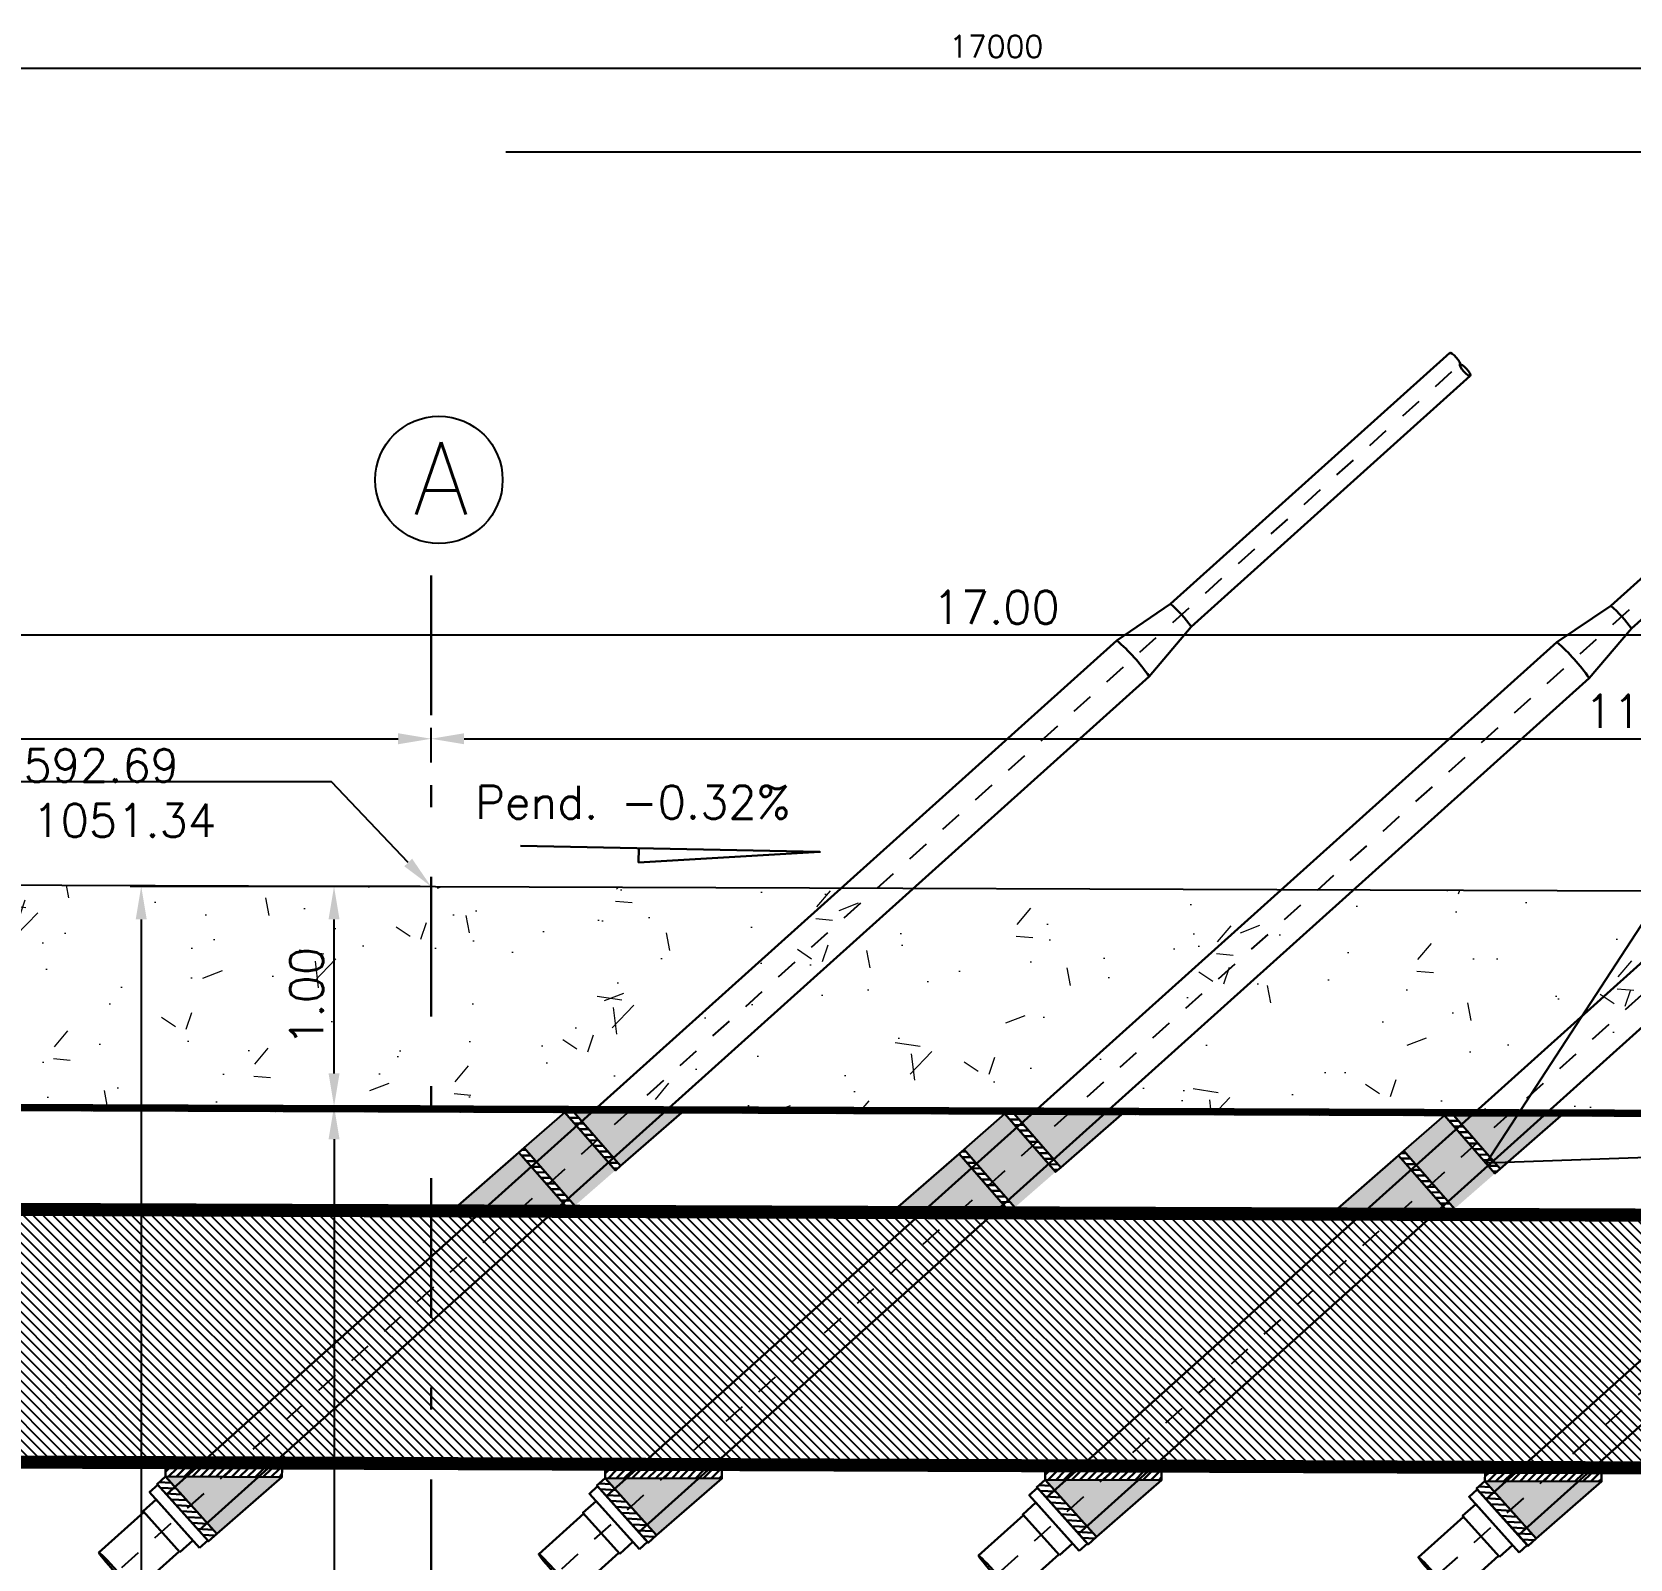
# Model space of a CAD drawing. Header units: metres. Extents: x 1080427 to 1081241, y 976768 to 977288.
# Drawn here: x 1080691.55 to 1080698.82, y 977071.98 to 977078.93 of the extents above; entities that cross this region are included whole.
import ezdxf
from ezdxf import colors
from ezdxf.entities.mleader import LeaderData, LeaderLine
from ezdxf.math import Vec2, Vec3

# ---------------------------------------------------------------- set-up
doc = ezdxf.new("R2010")
doc.units = ezdxf.units.M
doc.header["$LTSCALE"] = 25.4
doc.linetypes.add('DASHDOT', pattern=[1, 0.5, -0.25, 0, -0.25])
for name, color, linetype in [('CIRCULOCONTRAP', 130, 'Continuous'), ('CONTRAPESO', 3, 'Continuous'), ('DIMCONTRAPESO', 1, 'Continuous'), ('EJECABLES', 203, 'DASHDOT'), ('NEOPRENO', 24, 'Continuous'), ('PERFIL MET', 37, 'Continuous'), ('R175COTR', 7, 'Continuous')]:
    doc.layers.add(name, color=color, linetype=linetype)
for name, color, linetype, lineweight in [('COTA', 1, 'Continuous', 30), ('COTACIM', 20, 'Continuous', 5), ('DUCTO', 142, 'Continuous', 30), ('EJECONTRAPESO', 41, 'DASHDOT', 30), ('PLATINA', 54, 'Continuous', 30), ('SOLIDOREFCONT', 254, 'Continuous', 5)]:
    doc.layers.add(name, color=color, linetype=linetype, lineweight=lineweight)
doc.styles.add('romans', font='romans.shx')
doc.dimstyles.new('Copy  50mm', dxfattribs={"dimtxt": 0.1, "dimasz": 0.1, "dimexe": 0.05, "dimexo": 0.05, "dimgap": 0.05, "dimtad": 1, "dimdec": 0, "dimlfac": 1000, "dimzin": 0, "dimdsep": 46, "dimtxsty": 'romans', "dimcen": 0.002, "dimclrd": 1, "dimclre": 1, "dimclrt": 3, "dimazin": 0, "dimtfac": 1, "dimtdec": 0, "dimtix": 1, "dimtofl": 0, "dimtmove": 1, "dimatfit": 3, "dimfxl": 1, "dimtolj": 1, "dimtzin": 0, "dimarcsym": 1})
doc.dimstyles.new('Copy 75', dxfattribs={"dimtxt": 0.15, "dimasz": 0.15, "dimexe": 0.05, "dimexo": 0.05, "dimgap": 0.05, "dimtad": 1, "dimzin": 0, "dimdsep": 46, "dimtxsty": 'romans', "dimcen": 0.002, "dimclrd": 1, "dimclre": 1, "dimclrt": 3, "dimadec": 4, "dimazin": 0, "dimtfac": 1, "dimtofl": 0, "dimtmove": 1, "dimatfit": 3, "dimfxl": 1, "dimtolj": 1, "dimtzin": 0, "dimarcsym": 1})
pattern_1 = [(45, (2.65e-05, 0.033001), (-0.002245064030267, 0.002245064030267), [])]

# ---------------------------------------------------------------- blocks, each defined once
blk = doc.blocks.new('*D100')
at = {"layer": 'COTA', "color": 1, "lineweight": -2, "transparency": 16777216}
for p, q in [((1080687.4392, 977075.215), (1080687.4392, 977076.2368)), ((1080687.5892, 977076.1868), (1080704.2893, 977076.1868)), ((1080704.4393, 977075.0534), (1080704.4393, 977076.2368))]:
    blk.add_line(p, q, dxfattribs=at)
at = {"layer": 'COTA', "color": 1, "transparency": 16777216}
for points in [[(1080687.5892, 977076.2118), (1080687.5892, 977076.1618), (1080687.4392, 977076.1868)], [(1080704.2893, 977076.2118), (1080704.2893, 977076.1618), (1080704.4393, 977076.1868)]]:
    blk.add_solid(points, dxfattribs=at)
at = {"layer": 'Defpoints', "color": 0, "transparency": 16777216}
for p in [(1080704.4393, 977076.1868), (1080687.4392, 977075.165), (1080704.4393, 977075.0034)]:
    blk.add_point(p, dxfattribs=at)
at = {"layer": 'COTA', "color": 3, "transparency": 16777216, "insert": (1080695.9392, 977076.3118), "char_height": 0.15, "attachment_point": 5, "style": 'romans'}
blk.add_mtext('\\A1;17.00', dxfattribs=at)
blk = doc.blocks.new('*D107')
at = {"layer": 'COTA', "color": 1, "lineweight": -2, "transparency": 16777216}
for p, q in [((1080708.4389, 977072.2891), (1080708.4389, 977069.4986)), ((1080688.0893, 977069.5486), (1080708.2889, 977069.5486))]:
    blk.add_line(p, q, dxfattribs=at)
at = {"layer": 'COTA', "color": 1, "transparency": 16777216}
for points in [[(1080688.0893, 977069.5736), (1080688.0893, 977069.5236), (1080687.9393, 977069.5486)], [(1080708.2889, 977069.5736), (1080708.2889, 977069.5236), (1080708.4389, 977069.5486)]]:
    blk.add_solid(points, dxfattribs=at)
at = {"layer": 'Defpoints', "color": 0, "transparency": 16777216}
for p in [(1080708.4389, 977072.3391), (1080687.9393, 977069.5486), (1080708.4389, 977069.5486)]:
    blk.add_point(p, dxfattribs=at)
at = {"layer": 'COTA', "color": 3, "transparency": 16777216, "insert": (1080698.1891, 977069.6736), "char_height": 0.15, "attachment_point": 5, "style": 'romans'}
blk.add_mtext('\\A1;20.50', dxfattribs=at)
blk = doc.blocks.new('tir')
at = {"layer": 'DUCTO'}
for p, q in [((1080511.8364, 977008.516), (1080513.543, 977008.5162)), ((1080511.8369, 977008.376), (1080513.543, 977008.3762))]:
    blk.add_line(p, q, dxfattribs=at)
for points in [[(1080505.6831, 977008.2755), (1080505.7331, 977008.2755), (1080505.7331, 977008.6155), (1080505.6831, 977008.6155)], [(1080505.6031, 977008.3204), (1080505.6831, 977008.3204), (1080505.6831, 977008.5704), (1080505.6031, 977008.5704)]]:
    blk.add_lwpolyline(points, close=True, dxfattribs=at)
for points in [[(1080505.3281, 977008.5654), (1080505.6031, 977008.5654)], [(1080505.7331, 977008.5555), (1080511.5432, 977008.556)], [(1080511.5432, 977008.556), (1080511.8363, 977008.516)], [(1080511.5433, 977008.336), (1080511.8369, 977008.376)], [(1080505.3281, 977008.3254), (1080505.6031, 977008.3254)], [(1080505.7331, 977008.3355), (1080511.5433, 977008.336)]]:
    blk.add_lwpolyline(points, dxfattribs=at)
for centre, radius, start, end in [((1080510.657, 977008.4459), 0.8931, 352.92974, 7.08008), ((1080511.2514, 977008.4433), 0.5894, 353.44612, 7.08741)]:
    blk.add_arc(centre, radius, start, end, dxfattribs=at)
blk.add_ellipse((1080505.328, 977008.4454), major_axis=(0, -0.12), ratio=0.044566, dxfattribs=at)
at = {"layer": 'DUCTO', "extrusion": (0, 0, -1)}
blk.add_ellipse((1080513.543, 977008.4112), major_axis=(0, -0.035), ratio=0.244299, dxfattribs=at)
blk.add_ellipse((1080513.5429, 977008.4812), major_axis=(0, -0.035), ratio=0.244201, start_param=3.148087, end_param=6.280903, dxfattribs=at)
at = {"layer": 'EJECABLES', "ltscale": 0.008}
blk.add_lwpolyline([(1080505.3606, 977008.4455), (1080513.5407, 977008.4462)], dxfattribs=at)
blk = doc.blocks.new('*D228')
at = {"layer": 'Defpoints', "color": 0, "transparency": 16777216}
for p in [(1080693.3692, 977075.7139), (1080693.3692, 977075.5553), (1080687.4392, 977075.165)]:
    blk.add_point(p, dxfattribs=at)
at = {"layer": 'DIMCONTRAPESO', "color": 1, "lineweight": -2, "transparency": 16777216}
for p, q in [((1080687.4392, 977075.215), (1080687.4392, 977075.7639)), ((1080693.3692, 977075.6053), (1080693.3692, 977075.7639)), ((1080687.5892, 977075.7139), (1080693.2192, 977075.7139))]:
    blk.add_line(p, q, dxfattribs=at)
at = {"layer": 'DIMCONTRAPESO', "color": 1, "transparency": 16777216}
for points in [[(1080687.5892, 977075.7389), (1080687.5892, 977075.6889), (1080687.4392, 977075.7139)], [(1080693.2192, 977075.7389), (1080693.2192, 977075.6889), (1080693.3692, 977075.7139)]]:
    blk.add_solid(points, dxfattribs=at)
at = {"layer": 'DIMCONTRAPESO', "color": 3, "transparency": 16777216, "insert": (1080690.4042, 977075.8389), "char_height": 0.15, "attachment_point": 5, "style": 'romans'}
blk.add_mtext('\\A1;5.93', dxfattribs=at)
blk = doc.blocks.new('*D229')
at = {"layer": 'Defpoints', "color": 0, "transparency": 16777216}
for p in [(1080704.4393, 977075.7139), (1080693.3692, 977075.5553), (1080704.4393, 977075.0034)]:
    blk.add_point(p, dxfattribs=at)
at = {"layer": 'DIMCONTRAPESO', "color": 1, "lineweight": -2, "transparency": 16777216}
for p, q in [((1080693.3692, 977075.6053), (1080693.3692, 977075.7639)), ((1080704.4393, 977075.0534), (1080704.4393, 977075.7639)), ((1080693.5192, 977075.7139), (1080704.2893, 977075.7139))]:
    blk.add_line(p, q, dxfattribs=at)
at = {"layer": 'DIMCONTRAPESO', "color": 1, "transparency": 16777216}
for points in [[(1080693.5192, 977075.7389), (1080693.5192, 977075.6889), (1080693.3692, 977075.7139)], [(1080704.2893, 977075.7389), (1080704.2893, 977075.6889), (1080704.4393, 977075.7139)]]:
    blk.add_solid(points, dxfattribs=at)
at = {"layer": 'DIMCONTRAPESO', "color": 3, "transparency": 16777216, "insert": (1080698.9042, 977075.8389), "char_height": 0.15, "attachment_point": 5, "style": 'romans'}
blk.add_mtext('\\A1;11.07', dxfattribs=at)
blk = doc.blocks.new('*D950')
at = {"layer": 'COTA', "color": 1, "lineweight": -2, "transparency": 16777216}
for p, q in [((1080693.3192, 977074.0424), (1080692.8782, 977074.0424)), ((1080692.9282, 977073.8924), (1080692.9282, 977065.9434)), ((1080693.3192, 977065.7934), (1080692.8782, 977065.7934))]:
    blk.add_line(p, q, dxfattribs=at)
at = {"layer": 'COTA', "color": 1, "transparency": 16777216}
for points in [[(1080692.9032, 977073.8924), (1080692.9532, 977073.8924), (1080692.9282, 977074.0424)], [(1080692.9032, 977065.9434), (1080692.9532, 977065.9434), (1080692.9282, 977065.7934)]]:
    blk.add_solid(points, dxfattribs=at)
at = {"layer": 'Defpoints', "color": 0, "transparency": 16777216}
for p in [(1080693.3692, 977074.0424), (1080692.9282, 977065.7934), (1080693.3692, 977065.7934)]:
    blk.add_point(p, dxfattribs=at)
at = {"layer": 'COTA', "color": 3, "transparency": 16777216, "insert": (1080692.8032, 977069.9179), "char_height": 0.15, "attachment_point": 5, "rotation": 90, "style": 'romans'}
blk.add_mtext('\\A1;8.25', dxfattribs=at)
blk = doc.blocks.new('*D951')
at = {"layer": 'COTA', "color": 1, "lineweight": -2, "transparency": 16777216}
for p, q in [((1080693.3192, 977075.0424), (1080692.8782, 977075.0424)), ((1080692.9282, 977074.1924), (1080692.9282, 977074.8924)), ((1080693.3192, 977074.0424), (1080692.8782, 977074.0424))]:
    blk.add_line(p, q, dxfattribs=at)
at = {"layer": 'COTA', "color": 1, "transparency": 16777216}
for points in [[(1080692.9032, 977074.8924), (1080692.9532, 977074.8924), (1080692.9282, 977075.0424)], [(1080692.9032, 977074.1924), (1080692.9532, 977074.1924), (1080692.9282, 977074.0424)]]:
    blk.add_solid(points, dxfattribs=at)
at = {"layer": 'Defpoints', "color": 0, "transparency": 16777216}
for p in [(1080692.9282, 977075.0424), (1080693.3692, 977075.0424), (1080693.3692, 977074.0424)]:
    blk.add_point(p, dxfattribs=at)
at = {"layer": 'COTA', "color": 3, "transparency": 16777216, "insert": (1080692.8032, 977074.5424), "char_height": 0.15, "attachment_point": 5, "rotation": 90, "style": 'romans'}
blk.add_mtext('\\A1;1.00', dxfattribs=at)
blk = doc.blocks.new('*D946')
at = {"layer": 'COTA', "color": 1, "lineweight": -2, "transparency": 16777216}
for p, q in [((1080693.3192, 977075.0424), (1080692.0014, 977075.0424)), ((1080692.0514, 977074.8924), (1080692.0514, 977062.9434)), ((1080693.3192, 977062.7934), (1080692.0014, 977062.7934))]:
    blk.add_line(p, q, dxfattribs=at)
at = {"layer": 'COTA', "color": 1, "transparency": 16777216}
for points in [[(1080692.0264, 977074.8924), (1080692.0764, 977074.8924), (1080692.0514, 977075.0424)], [(1080692.0264, 977062.9434), (1080692.0764, 977062.9434), (1080692.0514, 977062.7934)]]:
    blk.add_solid(points, dxfattribs=at)
at = {"layer": 'Defpoints', "color": 0, "transparency": 16777216}
for p in [(1080693.3692, 977075.0424), (1080692.0514, 977062.7934), (1080693.3692, 977062.7934)]:
    blk.add_point(p, dxfattribs=at)
at = {"layer": 'COTA', "color": 3, "transparency": 16777216, "insert": (1080691.9264, 977068.9179), "char_height": 0.15, "attachment_point": 5, "rotation": 90, "style": 'romans'}
blk.add_mtext('\\A1;12.25', dxfattribs=at)
blk = doc.blocks.new('*D1232')
at = {"layer": 'COTA', "color": 1, "lineweight": -2, "transparency": 16777216}
for p, q in [((1080687.4393, 977075.1134), (1080687.4393, 977078.8123)), ((1080704.4393, 977075.0534), (1080704.4393, 977078.8123)), ((1080704.3393, 977078.7623), (1080687.5393, 977078.7623))]:
    blk.add_line(p, q, dxfattribs=at)
at = {"layer": 'COTA', "color": 1, "transparency": 16777216}
for points in [[(1080687.5393, 977078.779), (1080687.5393, 977078.7457), (1080687.4393, 977078.7623)], [(1080704.3393, 977078.779), (1080704.3393, 977078.7457), (1080704.4393, 977078.7623)]]:
    blk.add_solid(points, dxfattribs=at)
at = {"layer": 'Defpoints', "color": 0, "transparency": 16777216}
for p in [(1080687.4393, 977078.7623), (1080687.4393, 977075.0634), (1080704.4393, 977075.0034)]:
    blk.add_point(p, dxfattribs=at)
at = {"layer": 'COTA', "color": 3, "transparency": 16777216, "insert": (1080695.9393, 977078.8623), "char_height": 0.1, "attachment_point": 5, "style": 'romans'}
blk.add_mtext('\\A1;17000', dxfattribs=at)

msp = doc.modelspace()

# ---------------------------------------------------------------- hatches: boundary and pattern name
at = {"layer": 'NEOPRENO', "transparency": 33554495}
h = msp.add_hatch(color=256, dxfattribs=at)
h.dxf.hatch_style = 1
h.paths.add_polyline_path([(1080694.022965, 977073.590116), (1080693.792842, 977073.853876), (1080693.977376, 977074.01488), (1080694.207499, 977073.75112)])
h = msp.add_hatch(color=256, dxfattribs=at)
h.dxf.hatch_style = 1
h.paths.add_polyline_path([(1080696.024398, 977073.583052), (1080695.794276, 977073.846812), (1080695.97881, 977074.007816), (1080696.208932, 977073.744056)])
h = msp.add_hatch(color=256, dxfattribs=at)
h.dxf.hatch_style = 1
h.paths.add_polyline_path([(1080698.02276, 977073.575999), (1080697.792638, 977073.839759), (1080697.977172, 977074.000764), (1080698.207294, 977073.737004)])
at = {"layer": 'PERFIL MET'}
h = msp.add_hatch(dxfattribs=at)
h.set_pattern_fill('ANSI31', color=256, scale=0.001)
h.set_pattern_definition(pattern_1)
h.paths.add_polyline_path([(1080687.939265, 977074.06159), (1080703.93926, 977074.005122), (1080703.93926, 977073.979722), (1080687.939265, 977074.03619)])
h = msp.add_hatch(dxfattribs=at)
h.set_pattern_fill('ANSI31', color=256, scale=0.001)
h.set_pattern_definition(pattern_1)
h.paths.add_polyline_path([(1080687.939703, 977073.611587), (1080687.939703, 977073.560787), (1080708.438851, 977073.488326), (1080708.43885, 977073.539237)])
h = msp.add_hatch(dxfattribs=at)
h.set_pattern_fill('ANSI31', color=256, scale=0.01, angle=90)
h.set_pattern_definition([(135, (2.6e-05, 0.033), (-0.0224506403027, -0.0224506403027), [])])
h.paths.add_polyline_path([(1080687.939703, 977073.560787), (1080708.438917, 977073.502109), (1080708.438917, 977073.502109), (1080708.43885, 977072.390037), (1080687.940749, 977072.462383)])
h = msp.add_hatch(dxfattribs=at)
h.set_pattern_fill('ANSI31', color=256, scale=0.001)
h.set_pattern_definition(pattern_1)
h.paths.add_polyline_path([(1080687.939703, 977072.462387), (1080687.939703, 977072.411587), (1080708.438851, 977072.33923), (1080708.43885, 977072.390037)])
at = {"layer": 'PLATINA'}
h = msp.add_hatch(dxfattribs=at)
h.set_pattern_fill('ANSI31', color=256, scale=0.008, angle=-45.3473727)
h.set_pattern_definition([(359.6526273228, (-373702.57341, 1059090.417293), (0.0001539940991, 0.0253995331811), [])])
h.paths.add_polyline_path([(1080694.231427, 977073.771995), (1080694.019647, 977074.014731), (1080693.977376, 977074.01488), (1080694.207498, 977073.751121)])
at = {"layer": 'PLATINA', "transparency": 33554531}
h = msp.add_hatch(dxfattribs=at)
h.set_pattern_fill('ANGLE', color=252, angle=3.3518285)
h.set_pattern_definition([(3.35182845, (58979.313, -61558.717), (-0.408392557, 6.97305102), [5.08, -1.905]), (93.35182845, (58979.313, -61558.717), (-6.97305102, -0.408392557), [5.08, -1.905])])
h.paths.add_polyline_path([(1080694.019648, 977074.014729), (1080694.231427, 977073.771995), (1080694.507669, 977074.01301)])
h = msp.add_hatch(color=252, dxfattribs=at)
h.dxf.hatch_style = 1
h.paths.add_polyline_path([(1080694.019648, 977074.014729), (1080694.231427, 977073.771995), (1080694.507669, 977074.01301)])
h = msp.add_hatch(dxfattribs=at)
h.set_pattern_fill('ANGLE', color=252, angle=3.3518285)
h.set_pattern_definition([(3.35182845, (58979.9194, -61569.074), (-0.408392557, 6.97305102), [5.08, -1.905]), (93.35182845, (58979.9194, -61569.074), (-6.97305102, -0.408392557), [5.08, -1.905])])
h.paths.add_polyline_path([(1080694.019648, 977074.014729), (1080694.231427, 977073.771995), (1080694.507669, 977074.01301)])
at = {"layer": 'PLATINA'}
h = msp.add_hatch(dxfattribs=at)
h.set_pattern_fill('ANSI31', color=256, scale=0.008, angle=-45.3473727)
h.set_pattern_definition([(359.6526273228, (-373700.571976, 1059090.41023), (0.0001539940991, 0.0253995331811), [])])
h.paths.add_polyline_path([(1080696.23286, 977073.764931), (1080696.02108, 977074.007667), (1080695.97881, 977074.007816), (1080696.208931, 977073.744057)])
at = {"layer": 'PLATINA', "transparency": 33554531}
h = msp.add_hatch(dxfattribs=at)
h.set_pattern_fill('ANGLE', color=252, angle=3.3518285)
h.set_pattern_definition([(3.35182845, (58981.314, -61558.724), (-0.408392557, 6.97305102), [5.08, -1.905]), (93.35182845, (58981.314, -61558.724), (-6.97305102, -0.408392557), [5.08, -1.905])])
h.paths.add_polyline_path([(1080696.021082, 977074.007666), (1080696.23286, 977073.764931), (1080696.509103, 977074.005946)])
h = msp.add_hatch(color=252, dxfattribs=at)
h.dxf.hatch_style = 1
h.paths.add_polyline_path([(1080696.021082, 977074.007666), (1080696.23286, 977073.764931), (1080696.509103, 977074.005946)])
h = msp.add_hatch(dxfattribs=at)
h.set_pattern_fill('ANGLE', color=252, angle=3.3518285)
h.set_pattern_definition([(3.35182845, (58981.921, -61569.081), (-0.408392557, 6.97305102), [5.08, -1.905]), (93.35182845, (58981.921, -61569.081), (-6.97305102, -0.408392557), [5.08, -1.905])])
h.paths.add_polyline_path([(1080696.021082, 977074.007666), (1080696.23286, 977073.764931), (1080696.509103, 977074.005946)])
at = {"layer": 'PLATINA'}
h = msp.add_hatch(dxfattribs=at)
h.set_pattern_fill('ANSI31', color=256, scale=0.008, angle=-45.3473727)
h.set_pattern_definition([(359.6526273228, (-373698.573614, 1059090.403177), (0.0001539940991, 0.0253995331811), [])])
h.paths.add_polyline_path([(1080698.231222, 977073.757878), (1080698.019442, 977074.000615), (1080697.977172, 977074.000764), (1080698.207293, 977073.737005)])
at = {"layer": 'PLATINA', "transparency": 33554531}
h = msp.add_hatch(dxfattribs=at)
h.set_pattern_fill('ANGLE', color=252, angle=3.3518285)
h.set_pattern_definition([(3.35182845, (58983.3126, -61558.731), (-0.408392557, 6.97305102), [5.08, -1.905]), (93.35182845, (58983.3126, -61558.731), (-6.97305102, -0.408392557), [5.08, -1.905])])
h.paths.add_polyline_path([(1080698.019444, 977074.000613), (1080698.231222, 977073.757878), (1080698.507465, 977073.998894)])
h = msp.add_hatch(color=252, dxfattribs=at)
h.dxf.hatch_style = 1
h.paths.add_polyline_path([(1080698.019444, 977074.000613), (1080698.231222, 977073.757878), (1080698.507465, 977073.998894)])
h = msp.add_hatch(dxfattribs=at)
h.set_pattern_fill('ANGLE', color=252, angle=3.3518285)
h.set_pattern_definition([(3.35182845, (58983.919, -61569.088), (-0.408392557, 6.97305102), [5.08, -1.905]), (93.35182845, (58983.919, -61569.088), (-6.97305102, -0.408392557), [5.08, -1.905])])
h.paths.add_polyline_path([(1080698.019444, 977074.000613), (1080698.231222, 977073.757878), (1080698.507465, 977073.998894)])
at = {"layer": 'PLATINA'}
h = msp.add_hatch(dxfattribs=at)
h.set_pattern_fill('ANSI31', color=256, scale=0.008, angle=-45.3473727)
h.set_pattern_definition([(359.6526273228, (-3446.850857, 3817.11027), (0.0001539940991, 0.0253995331811), [])])
h.paths.add_polyline_path([(1080693.768915, 977073.833006), (1080693.980699, 977073.590266), (1080694.022965, 977073.590115), (1080693.792842, 977073.853876)])
h = msp.add_hatch(dxfattribs=at)
h.set_pattern_fill('ANSI31', color=256, scale=0.008, angle=-45.3473727)
h.set_pattern_definition([(359.6526273228, (-3444.849424, 3817.103207), (0.0001539940991, 0.0253995331811), [])])
h.paths.add_polyline_path([(1080695.770348, 977073.825943), (1080695.982132, 977073.583202), (1080696.024399, 977073.583051), (1080695.794275, 977073.846813)])
at = {"layer": 'PLATINA', "transparency": 33554531}
h = msp.add_hatch(dxfattribs=at)
h.set_pattern_fill('ANGLE', color=252, angle=-0.2020449)
h.set_pattern_definition([(359.79795515, (-3437.5824, 3771.7186), (0.02463149, 6.98495657), [5.08, -1.905]), (89.79795515, (-3437.5824, 3771.7186), (-6.98495657, 0.02463149), [5.08, -1.905])])
h.paths.add_polyline_path([(1080693.980697, 977073.590267), (1080693.768915, 977073.833006), (1080693.492621, 977073.591987)])
h = msp.add_hatch(color=252, dxfattribs=at)
h.dxf.hatch_style = 1
h.paths.add_polyline_path([(1080693.980697, 977073.590267), (1080693.768915, 977073.833006), (1080693.492621, 977073.591987)])
h = msp.add_hatch(dxfattribs=at)
h.set_pattern_fill('ANGLE', color=252, angle=-0.2020449)
h.set_pattern_definition([(359.79795515, (-3437.619, 3761.3434), (0.02463149, 6.98495657), [5.08, -1.905]), (89.79795515, (-3437.619, 3761.3434), (-6.98495657, 0.02463149), [5.08, -1.905])])
h.paths.add_polyline_path([(1080693.980697, 977073.590267), (1080693.768915, 977073.833006), (1080693.492621, 977073.591987)])
h = msp.add_hatch(dxfattribs=at)
h.set_pattern_fill('ANGLE', color=252, angle=-0.2020449)
h.set_pattern_definition([(359.79795515, (-3435.581, 3771.7115), (0.02463149, 6.98495657), [5.08, -1.905]), (89.79795515, (-3435.581, 3771.7115), (-6.98495657, 0.02463149), [5.08, -1.905])])
h.paths.add_polyline_path([(1080695.982131, 977073.583204), (1080695.770348, 977073.825943), (1080695.494054, 977073.584924)])
h = msp.add_hatch(color=252, dxfattribs=at)
h.dxf.hatch_style = 1
h.paths.add_polyline_path([(1080695.982131, 977073.583204), (1080695.770348, 977073.825943), (1080695.494054, 977073.584924)])
h = msp.add_hatch(dxfattribs=at)
h.set_pattern_fill('ANGLE', color=252, angle=-0.2020449)
h.set_pattern_definition([(359.79795515, (-3435.6175, 3761.3364), (0.02463149, 6.98495657), [5.08, -1.905]), (89.79795515, (-3435.6175, 3761.3364), (-6.98495657, 0.02463149), [5.08, -1.905])])
h.paths.add_polyline_path([(1080695.982131, 977073.583204), (1080695.770348, 977073.825943), (1080695.494054, 977073.584924)])
h = msp.add_hatch(dxfattribs=at)
h.set_pattern_fill('ANGLE', color=252, angle=-0.2020449)
h.set_pattern_definition([(359.79795515, (-3433.5826, 3771.7045), (0.02463149, 6.98495657), [5.08, -1.905]), (89.79795515, (-3433.5826, 3771.7045), (-6.98495657, 0.02463149), [5.08, -1.905])])
h.paths.add_polyline_path([(1080697.980493, 977073.576151), (1080697.76871, 977073.81889), (1080697.492416, 977073.577871)])
h = msp.add_hatch(color=252, dxfattribs=at)
h.dxf.hatch_style = 1
h.paths.add_polyline_path([(1080697.980493, 977073.576151), (1080697.76871, 977073.81889), (1080697.492416, 977073.577871)])
h = msp.add_hatch(dxfattribs=at)
h.set_pattern_fill('ANGLE', color=252, angle=-0.2020449)
h.set_pattern_definition([(359.79795515, (-3433.619, 3761.329), (0.02463149, 6.98495657), [5.08, -1.905]), (89.79795515, (-3433.619, 3761.329), (-6.98495657, 0.02463149), [5.08, -1.905])])
h.paths.add_polyline_path([(1080697.980493, 977073.576151), (1080697.76871, 977073.81889), (1080697.492416, 977073.577871)])
at = {"layer": 'PLATINA'}
h = msp.add_hatch(dxfattribs=at)
h.set_pattern_fill('ANSI31', color=256, scale=0.008, angle=-45.3473727)
h.set_pattern_definition([(359.6526273228, (-3442.851062, 3817.096154), (0.0001539940991, 0.0253995331811), [])])
h.paths.add_polyline_path([(1080697.76871, 977073.81889), (1080697.980494, 977073.576149), (1080698.022761, 977073.575999), (1080697.792637, 977073.83976)])
h = msp.add_hatch(dxfattribs=at)
h.set_pattern_fill('ANSI31', color=256, scale=0.008, angle=-0.2019136)
h.set_pattern_definition([(44.7980864015, (-3430.18835, 3763.032362), (-0.017897106977, 0.0180236944563), [])])
h.paths.add_polyline_path([(1080692.161186, 977072.395669), (1080692.691183, 977072.393801), (1080692.691575, 977072.35663), (1080692.161579, 977072.358498)])
h = msp.add_hatch(dxfattribs=at)
h.set_pattern_fill('ANSI31', color=256, scale=0.008, angle=-48.0904235)
h.set_pattern_definition([(356.9095765118, (-368111.972534, 1128598.222552), (0.00136936264484, 0.0253630606581), [])])
h.paths.add_polyline_path([(1080692.395035, 977072.098395), (1080692.161581, 977072.358498), (1080692.123376, 977072.324922), (1080692.357209, 977072.064444)])
at = {"layer": 'PLATINA', "transparency": 33554531}
h = msp.add_hatch(dxfattribs=at)
h.set_pattern_fill('ANGLE', color=252)
h.set_pattern_definition([(0, (0.3264, -46.533), (0, 6.985), [5.08, -1.905]), (90, (0.3264, -46.533), (-6.985, 4e-16), [5.08, -1.905])])
h.paths.add_polyline_path([(1080692.161581, 977072.358498), (1080692.395035, 977072.098395), (1080692.691575, 977072.35663)])
h = msp.add_hatch(dxfattribs=at)
h.set_pattern_fill('ANGLE', color=252, angle=3.5538733)
h.set_pattern_definition([(3.5538733, (-0.186, -0.014), (-0.43297937, 6.971567533), [5.08, -1.905]), (93.5538733, (-0.186, -0.014), (-6.971567533, -0.43297937), [5.08, -1.905])])
h.paths.add_polyline_path([(1080692.161581, 977072.358498), (1080692.395035, 977072.098395), (1080692.691575, 977072.35663)])
h = msp.add_hatch(color=252, dxfattribs=at)
h.dxf.hatch_style = 1
h.paths.add_polyline_path([(1080692.161581, 977072.358498), (1080692.395035, 977072.098395), (1080692.691575, 977072.35663)])
h = msp.add_hatch(dxfattribs=at)
h.set_pattern_fill('ANGLE', color=252)
h.set_pattern_definition([(0, (0.3264, -56.908), (0, 6.985), [5.08, -1.905]), (90, (0.3264, -56.908), (-6.985, 4e-16), [5.08, -1.905])])
h.paths.add_polyline_path([(1080692.161581, 977072.358498), (1080692.395035, 977072.098395), (1080692.691575, 977072.35663)])
at = {"layer": 'PLATINA'}
h = msp.add_hatch(dxfattribs=at)
h.set_pattern_fill('ANSI31', color=256, scale=0.008, angle=-48.0904235)
h.set_pattern_definition([(356.9095765118, (-368109.972404, 1128598.21569), (0.00136936264484, 0.0253630606581), [])])
h.paths.add_polyline_path([(1080694.395166, 977072.091532), (1080694.161711, 977072.351634), (1080694.123507, 977072.318059), (1080694.357339, 977072.057581)])
h = msp.add_hatch(dxfattribs=at)
h.set_pattern_fill('ANSI31', color=256, scale=0.008, angle=-0.2019136)
h.set_pattern_definition([(44.7980864015, (-3428.18822, 3763.025499), (-0.017897106977, 0.0180236944563), [])])
h.paths.add_polyline_path([(1080694.161317, 977072.388805), (1080694.691313, 977072.386937), (1080694.691706, 977072.349766), (1080694.161709, 977072.351634)])
at = {"layer": 'PLATINA', "transparency": 33554531}
h = msp.add_hatch(dxfattribs=at)
h.set_pattern_fill('ANGLE', color=252)
h.set_pattern_definition([(0, (2.3265, -46.5396), (0, 6.985), [5.08, -1.905]), (90, (2.3265, -46.5396), (-6.985, 4e-16), [5.08, -1.905])])
h.paths.add_polyline_path([(1080694.161711, 977072.351634), (1080694.395166, 977072.091532), (1080694.691706, 977072.349766)])
h = msp.add_hatch(dxfattribs=at)
h.set_pattern_fill('ANGLE', color=252, angle=3.5538733)
h.set_pattern_definition([(3.5538733, (1.814, -0.0206), (-0.43297937, 6.971567533), [5.08, -1.905]), (93.5538733, (1.814, -0.0206), (-6.971567533, -0.43297937), [5.08, -1.905])])
h.paths.add_polyline_path([(1080694.161711, 977072.351634), (1080694.395166, 977072.091532), (1080694.691706, 977072.349766)])
h = msp.add_hatch(color=252, dxfattribs=at)
h.dxf.hatch_style = 1
h.paths.add_polyline_path([(1080694.161711, 977072.351634), (1080694.395166, 977072.091532), (1080694.691706, 977072.349766)])
h = msp.add_hatch(dxfattribs=at)
h.set_pattern_fill('ANGLE', color=252)
h.set_pattern_definition([(0, (2.3265, -56.915), (0, 6.985), [5.08, -1.905]), (90, (2.3265, -56.915), (-6.985, 4e-16), [5.08, -1.905])])
h.paths.add_polyline_path([(1080694.161711, 977072.351634), (1080694.395166, 977072.091532), (1080694.691706, 977072.349766)])
at = {"layer": 'PLATINA'}
h = msp.add_hatch(dxfattribs=at)
h.set_pattern_fill('ANSI31', color=256, scale=0.008, angle=-48.0904235)
h.set_pattern_definition([(356.9095765118, (-368107.97261, 1128598.208578), (0.00136936264484, 0.0253630606581), [])])
h.paths.add_polyline_path([(1080696.39496, 977072.084421), (1080696.161505, 977072.344523), (1080696.123301, 977072.310948), (1080696.357134, 977072.05047)])
h = msp.add_hatch(dxfattribs=at)
h.set_pattern_fill('ANSI31', color=256, scale=0.008, angle=-0.2019136)
h.set_pattern_definition([(44.7980864015, (-3426.188425, 3763.018388), (-0.017897106977, 0.0180236944563), [])])
h.paths.add_polyline_path([(1080696.161111, 977072.381694), (1080696.691108, 977072.379827), (1080696.6915, 977072.342655), (1080696.161503, 977072.344523)])
at = {"layer": 'PLATINA', "transparency": 33554531}
h = msp.add_hatch(dxfattribs=at)
h.set_pattern_fill('ANGLE', color=252)
h.set_pattern_definition([(0, (4.326, -46.547), (0, 6.985), [5.08, -1.905]), (90, (4.326, -46.547), (-6.985, 4e-16), [5.08, -1.905])])
h.paths.add_polyline_path([(1080696.161505, 977072.344523), (1080696.39496, 977072.084421), (1080696.6915, 977072.342655)])
h = msp.add_hatch(dxfattribs=at)
h.set_pattern_fill('ANGLE', color=252, angle=3.5538733)
h.set_pattern_definition([(3.5538733, (3.8136, -0.028), (-0.43297937, 6.971567533), [5.08, -1.905]), (93.5538733, (3.8136, -0.028), (-6.971567533, -0.43297937), [5.08, -1.905])])
h.paths.add_polyline_path([(1080696.161505, 977072.344523), (1080696.39496, 977072.084421), (1080696.6915, 977072.342655)])
h = msp.add_hatch(color=252, dxfattribs=at)
h.dxf.hatch_style = 1
h.paths.add_polyline_path([(1080696.161505, 977072.344523), (1080696.39496, 977072.084421), (1080696.6915, 977072.342655)])
h = msp.add_hatch(dxfattribs=at)
h.set_pattern_fill('ANGLE', color=252)
h.set_pattern_definition([(0, (4.326, -56.922), (0, 6.985), [5.08, -1.905]), (90, (4.326, -56.922), (-6.985, 4e-16), [5.08, -1.905])])
h.paths.add_polyline_path([(1080696.161505, 977072.344523), (1080696.39496, 977072.084421), (1080696.6915, 977072.342655)])
at = {"layer": 'PLATINA'}
h = msp.add_hatch(dxfattribs=at)
h.set_pattern_fill('ANSI31', color=256, scale=0.008, angle=-48.0904235)
h.set_pattern_definition([(356.9095765118, (-368105.97229, 1128598.201581), (0.00136936264484, 0.0253630606581), [])])
h.paths.add_polyline_path([(1080698.395279, 977072.077424), (1080698.161824, 977072.337527), (1080698.12362, 977072.303952), (1080698.357453, 977072.043473)])
h = msp.add_hatch(dxfattribs=at)
h.set_pattern_fill('ANSI31', color=256, scale=0.008, angle=-0.2019136)
h.set_pattern_definition([(44.7980864015, (-3424.188105, 3763.011391), (-0.017897106977, 0.0180236944563), [])])
h.paths.add_polyline_path([(1080698.16143, 977072.374698), (1080698.691427, 977072.37283), (1080698.691819, 977072.335659), (1080698.161823, 977072.337527)])
at = {"layer": 'PLATINA', "transparency": 33554531}
h = msp.add_hatch(dxfattribs=at)
h.set_pattern_fill('ANGLE', color=252)
h.set_pattern_definition([(0, (6.327, -46.554), (0, 6.985), [5.08, -1.905]), (90, (6.327, -46.554), (-6.985, 4e-16), [5.08, -1.905])])
h.paths.add_polyline_path([(1080698.161824, 977072.337527), (1080698.395279, 977072.077424), (1080698.691819, 977072.335659)])
h = msp.add_hatch(dxfattribs=at)
h.set_pattern_fill('ANGLE', color=252, angle=3.5538733)
h.set_pattern_definition([(3.5538733, (5.814, -0.035), (-0.43297937, 6.971567533), [5.08, -1.905]), (93.5538733, (5.814, -0.035), (-6.971567533, -0.43297937), [5.08, -1.905])])
h.paths.add_polyline_path([(1080698.161824, 977072.337527), (1080698.395279, 977072.077424), (1080698.691819, 977072.335659)])
h = msp.add_hatch(color=252, dxfattribs=at)
h.dxf.hatch_style = 1
h.paths.add_polyline_path([(1080698.161824, 977072.337527), (1080698.395279, 977072.077424), (1080698.691819, 977072.335659)])
h = msp.add_hatch(dxfattribs=at)
h.set_pattern_fill('ANGLE', color=252)
h.set_pattern_definition([(0, (6.327, -56.929), (0, 6.985), [5.08, -1.905]), (90, (6.327, -56.929), (-6.985, 4e-16), [5.08, -1.905])])
h.paths.add_polyline_path([(1080698.161824, 977072.337527), (1080698.395279, 977072.077424), (1080698.691819, 977072.335659)])
at = {"layer": 'SOLIDOREFCONT', "true_color": 0x5b5b5b, "transparency": 33554546}
h = msp.add_hatch(dxfattribs=at)
h.set_pattern_fill('AR-CONC', color=251, scale=0.005)
h.set_pattern_definition([(50, (0, 0.013), (0.91092334498, -0.0796954277), [0.09525, -1.04775]), (355, (0, 0.013), (-0.1762171071, 0.9552842262), [0.0762, -0.83820292085]), (100.4514447, (0.0759, 0.0064), (0.73470623545, 0.87558875956), [0.080950044, -0.890451223]), (46.1842, (0, 0.267), (1.3553952045, -0.2102116397), [0.142875, -1.571625]), (96.63555761, (0.113, 0.2495), (1.1870206703, 1.237130623), [0.1214251157, -1.3356780408]), (351.18415117, (0, 0.267), (1.1870206703, 1.2371306229), [0.1142998354, -1.2572986596]), (21, (0.127, 0.2035), (0.75807195635, -0.51132599094), [0.09525, -1.04775]), (326, (0.127, 0.2035), (0.30901014174, 0.9209398306), [0.0762, -0.8382]), (71.451445, (0.1902, 0.1609), (1.0670820964, 0.40961384443), [0.080950044, -0.890449688]), (37.5, (0, 0.01302), (0.01544301625, 0.422775194366), [0, -0.82804, 0, -0.8509, 0, -0.841375]), (7.5, (0, 0.013), (0.33409831255, 0.50090287409), [0, -0.48514, 0, -0.80899, 0, -0.320675]), (327.5, (-0.2832, 0.01302), (0.677952975834, -0.02864371996), [0, -0.3175, 0, -0.9906, 0, -1.31445]), (317.5, (-0.4102, 0.013), (0.74064590693, 0.12713245517), [0, -0.41275, 0, -0.65786, 0, -0.93345])])
h.paths.add_polyline_path([(1080687.93926, 977065.793362), (1080687.939265, 977074.061591), (1080703.93926, 977074.005122), (1080703.939309, 977073.605118), (1080704.439306, 977073.603354), (1080704.43926, 977075.003362), (1080687.43926, 977075.063362), (1080687.43926, 977062.793362), (1080704.43926, 977062.793362), (1080704.43926, 977072.303346), (1080703.93926, 977072.30511), (1080703.93926, 977065.793362)])

# ---------------------------------------------------------------- linework, layer by layer
at = {"layer": 'CIRCULOCONTRAP'}
msp.add_circle((1080693.405322, 977076.891251), 0.289667, dxfattribs=at)
at = {"layer": 'CONTRAPESO'}
msp.add_lwpolyline([(1080704.43926, 977072.303346), (1080704.43926, 977062.793362), (1080687.43926, 977062.793362), (1080687.43926, 977075.063362), (1080704.43926, 977075.003362), (1080704.439306, 977073.603354), (1080703.939309, 977073.605118), (1080703.93926, 977074.005122), (1080687.939265, 977074.061591), (1080687.93926, 977065.793362), (1080703.93926, 977065.793362), (1080703.93926, 977072.30511)], close=True, dxfattribs=at)
at = {"layer": 'COTA'}
msp.add_lwpolyline([(1080693.776095, 977075.22695), (1080695.137485, 977075.199659), (1080694.312919, 977075.151434), (1080694.314216, 977075.216163)], dxfattribs=at)
at = {"layer": 'EJECONTRAPESO', "ltscale": 0.05}
msp.add_lwpolyline([(1080693.369176, 977076.45581), (1080693.369176, 977061.174641)], dxfattribs=at)
at = {"layer": 'NEOPRENO'}
for points in [[(1080694.022965, 977073.590116), (1080693.792842, 977073.853876), (1080693.977376, 977074.01488), (1080694.207499, 977073.75112)], [(1080696.024398, 977073.583052), (1080695.794276, 977073.846812), (1080695.97881, 977074.007816), (1080696.208932, 977073.744056)], [(1080698.02276, 977073.575999), (1080697.792638, 977073.839759), (1080697.977172, 977074.000764), (1080698.207294, 977073.737004)]]:
    msp.add_lwpolyline(points, dxfattribs=at)
at = {"layer": 'PERFIL MET'}
for points in [[(1080687.939265, 977074.06159), (1080703.93926, 977074.005122), (1080703.93926, 977073.979722), (1080687.939265, 977074.03619)], [(1080687.939703, 977073.611587), (1080687.939703, 977073.560787), (1080708.438851, 977073.488326), (1080708.43885, 977073.539237)], [(1080687.939703, 977073.560787), (1080708.43885, 977073.488305), (1080708.43885, 977073.265495), (1080708.43885, 977073.265495), (1080708.43885, 977072.390037), (1080687.939703, 977072.462498)], [(1080687.939703, 977072.462387), (1080687.939703, 977072.411587), (1080708.438851, 977072.33923), (1080708.43885, 977072.390037)]]:
    msp.add_lwpolyline(points, close=True, dxfattribs=at)
at = {"layer": 'PLATINA'}
for points in [[(1080694.231427, 977073.771995), (1080694.019647, 977074.014731), (1080693.977376, 977074.01488), (1080694.207498, 977073.751121)], [(1080696.23286, 977073.764931), (1080696.02108, 977074.007667), (1080695.97881, 977074.007816), (1080696.208931, 977073.744057)], [(1080698.231222, 977073.757878), (1080698.019442, 977074.000615), (1080697.977172, 977074.000764), (1080698.207293, 977073.737005)], [(1080693.768915, 977073.833006), (1080693.980699, 977073.590266), (1080694.022965, 977073.590115), (1080693.792842, 977073.853876)], [(1080695.770348, 977073.825943), (1080695.982132, 977073.583202), (1080696.024399, 977073.583051), (1080695.794275, 977073.846813)], [(1080697.76871, 977073.81889), (1080697.980494, 977073.576149), (1080698.022761, 977073.575999), (1080697.792637, 977073.83976)], [(1080692.161713, 977072.396597), (1080692.69171, 977072.39473), (1080692.691575, 977072.35663), (1080692.161579, 977072.358498)], [(1080692.395035, 977072.098395), (1080692.161581, 977072.358498), (1080692.123376, 977072.324922), (1080692.357209, 977072.064444)], [(1080694.395166, 977072.091532), (1080694.161711, 977072.351634), (1080694.123507, 977072.318059), (1080694.357339, 977072.057581)], [(1080694.161843, 977072.389734), (1080694.69184, 977072.387866), (1080694.691706, 977072.349766), (1080694.161709, 977072.351634)], [(1080696.39496, 977072.084421), (1080696.161505, 977072.344523), (1080696.123301, 977072.310948), (1080696.357134, 977072.05047)], [(1080696.161638, 977072.382623), (1080696.691634, 977072.380755), (1080696.6915, 977072.342655), (1080696.161503, 977072.344523)], [(1080698.395279, 977072.077424), (1080698.161824, 977072.337527), (1080698.12362, 977072.303952), (1080698.357453, 977072.043473)], [(1080698.161957, 977072.375627), (1080698.691954, 977072.373759), (1080698.691819, 977072.335659), (1080698.161823, 977072.337527)]]:
    msp.add_lwpolyline(points, close=True, dxfattribs=at)
at = {"layer": 'PLATINA', "color": 252, "transparency": 33554531}
for points in [[(1080694.019648, 977074.014729), (1080694.231427, 977073.771995), (1080694.507669, 977074.01301)], [(1080696.021082, 977074.007666), (1080696.23286, 977073.764931), (1080696.509103, 977074.005946)], [(1080698.019444, 977074.000613), (1080698.231222, 977073.757878), (1080698.507465, 977073.998894)], [(1080693.980697, 977073.590267), (1080693.768915, 977073.833006), (1080693.492621, 977073.591987)], [(1080695.982131, 977073.583204), (1080695.770348, 977073.825943), (1080695.494054, 977073.584924)], [(1080697.980493, 977073.576151), (1080697.76871, 977073.81889), (1080697.492416, 977073.577871)], [(1080692.161581, 977072.358498), (1080692.395035, 977072.098395), (1080692.691575, 977072.35663)], [(1080694.161711, 977072.351634), (1080694.395166, 977072.091532), (1080694.691706, 977072.349766)], [(1080696.161505, 977072.344523), (1080696.39496, 977072.084421), (1080696.6915, 977072.342655)], [(1080698.161824, 977072.337527), (1080698.395279, 977072.077424), (1080698.691819, 977072.335659)]]:
    msp.add_lwpolyline(points, close=True, dxfattribs=at)

# ---------------------------------------------------------------- block references
at = {"layer": 'DIMCONTRAPESO'}
for p, rotation in [((930257.861586, -471861.081603), 41.95221827118228), ((930251.644026, -471860.03472), 41.95181423677178), ((929170.501428, -471747.168368), 41.90898136566158)]:
    msp.add_blockref('tir', p, dxfattribs=dict(at, rotation=rotation))
at = {"layer": 'PLATINA', "color": 252, "transparency": 33554531, "rotation": 41.93074747487073}
msp.add_blockref('tir', (929716.904656, -471804.613585), dxfattribs=at)

# ---------------------------------------------------------------- texts
at = {"layer": 'COTA', "color": 3, "insert": (1080695.004106, 977075.500341), "char_height": 0.15, "attachment_point": 3, "rotation": 359.9979363, "style": 'romans'}
msp.add_mtext('Pend. -0.32%', dxfattribs=at)
at = {"layer": 'R175COTR', "insert": (1080693.287711, 977077.063093, 308.056641), "char_height": 0.33, "width": 0.41500103, "attachment_point": 1, "rotation": 359.9999637, "style": 'romans'}
msp.add_mtext('{\\C0;A}', dxfattribs=at)

# ---------------------------------------------------------------- dimensions: what is measured, and where the dimension line sits
at = {"layer": 'COTA', "color": 2}
dim = msp.add_linear_dim(base=(1080687.43926, 977078.762348), p1=(1080704.43926, 977075.003362), p2=(1080687.43926, 977075.063362), dimstyle='Copy  50mm', dxfattribs=at)
dim.commit()
dim.dimension.update_dxf_attribs({"geometry": '*D1232', "text_midpoint": (1080695.93926, 977078.862348)})
at = {"layer": 'COTA', "color": 4}
dim = msp.add_linear_dim(base=(1080704.43926, 977076.186802), p1=(1080687.439201, 977075.16501), p2=(1080704.43926, 977075.003362), dimstyle='Copy 75', dxfattribs=at)
dim.commit()
dim.dimension.update_dxf_attribs({"geometry": '*D100', "text_midpoint": (1080695.93923, 977076.311802)})
at = {"layer": 'COTA', "color": 2}
for base, p1, p2, picture, middle in [((1080692.051397, 977062.793362), (1080693.369176, 977075.042433), (1080693.369176, 977062.793362), '*D946', (1080691.926397, 977068.917898)), ((1080692.928171, 977065.793362), (1080693.369176, 977074.042427), (1080693.369174, 977065.793362), '*D950', (1080692.803171, 977069.917895))]:
    dim = msp.add_linear_dim(base=base, p1=p1, p2=p2, angle=90, dimstyle='Copy 75', dxfattribs=at)
    dim.commit()
    dim.dimension.update_dxf_attribs({"geometry": picture, "text_midpoint": middle})
at = {"layer": 'COTA'}
dim = msp.add_linear_dim(base=(1080692.928169, 977075.042433), p1=(1080693.369176, 977074.042427), p2=(1080693.369176, 977075.042433), angle=90, dimstyle='Copy 75', dxfattribs=at)
dim.commit()
dim.dimension.update_dxf_attribs({"geometry": '*D951', "text_midpoint": (1080692.803169, 977074.54243)})
dim = msp.add_linear_dim(base=(1080708.438851, 977069.548615), p1=(1080687.93926, 977069.548615), p2=(1080708.438851, 977072.339126), dimstyle='Copy 75', dxfattribs=at)
dim.commit()
dim.dimension.update_dxf_attribs({"geometry": '*D107', "text_midpoint": (1080698.189055, 977069.673615)})
at = {"layer": 'DIMCONTRAPESO'}
for base, p1, p2, picture, middle in [((1080693.369176, 977075.713862), (1080687.439201, 977075.16501), (1080693.369176, 977075.555275), '*D228', (1080690.404188, 977075.838862)), ((1080704.43926, 977075.713862), (1080693.369176, 977075.555275), (1080704.43926, 977075.003362), '*D229', (1080698.904218, 977075.838862))]:
    dim = msp.add_linear_dim(base=base, p1=p1, p2=p2, dimstyle='Copy 75', dxfattribs=at)
    dim.commit()
    dim.dimension.update_dxf_attribs({"geometry": picture, "text_midpoint": middle})

# ---------------------------------------------------------------- leaders
at = {"layer": 'COTA'}
ml = msp.add_multileader_mtext('Standard', dxfattribs=at)
ml.set_content('K60+592.69\\P\\pxi-3,l4,t4;C.E.^I1051.34\\P\\pi0,l0,tz; ', color=3, style='romans')
ml.set_leader_properties(color=256)
ml.build(insert=Vec2(0, 0))
ml.multileader.update_dxf_attribs({"text_left_attachment_type": 6, "text_right_attachment_type": 6, "dogleg_length": 0.488124, "arrow_head_size": 0.15})
ctx = ml.context
ctx.base_point, ctx.char_height, ctx.arrow_head_size, ctx.landing_gap_size, ctx.plane_origin = Vec3(1080690.956591, 977075.517282), 0.15, 0.15, 0, Vec3(1080693.369717, 977075.124356)
ctx.left_attachment, ctx.right_attachment = 6, 6
notes = []
notes.append((ctx, [(1, (1, 1, 0), (1080692.916144, 977075.517282), (-1, 0), 0.488124, [(0, [(1080693.369176, 977075.042433)], 0, [])])]))
ctx.mtext.insert, ctx.mtext.flow_direction = Vec3(1080690.956591, 977075.667282), 5
at = {"layer": 'COTACIM'}
ml = msp.add_multileader_mtext('Standard', dxfattribs=at)
ml.set_content('\\pxi-1,l1; Ver detalle de apoyos en plano  039-12-S4A-EST-CHI-21-55){\\C4; }', color=3, style='romans')
ml.set_leader_properties(color=1)
ml.build(insert=Vec2(0, 0))
ml.multileader.update_dxf_attribs({"text_left_attachment_type": 6, "text_right_attachment_type": 6, "dogleg_length": 0, "arrow_head_size": 0.2})
ctx = ml.context
ctx.base_point, ctx.char_height, ctx.arrow_head_size, ctx.landing_gap_size, ctx.plane_origin = Vec3(1080701.163186, 977078.380624), 0.2, 0.2, 0, Vec3(1080701.552463, 977079.715642)
ctx.left_attachment, ctx.right_attachment = 6, 6
notes.append((ctx, [(0, (1, 1, 0), (1080701.163186, 977078.380624), (1, 0), 0, [(1, [(1080700.019102, 977073.847361), (1080698.166639, 977073.784078)], 0, [])])]))
ctx.mtext.insert, ctx.mtext.width, ctx.mtext.flow_direction = Vec3(1080701.163186, 977078.647291), 7.37938837, 5
ml = msp.add_multileader_mtext('Standard', dxfattribs=at)
ml.set_content('Losa superior', color=3, style='romans')
ml.set_leader_properties(color=256)
ml.build(insert=Vec2(0, 0))
ml.multileader.update_dxf_attribs({"text_left_attachment_type": 6, "text_right_attachment_type": 6, "dogleg_length": 0.15602, "arrow_head_size": 0.15})
ctx = ml.context
ctx.base_point, ctx.char_height, ctx.arrow_head_size, ctx.landing_gap_size, ctx.plane_origin = Vec3(1080688.659594, 977075.366012), 0.15, 0.15, 0, Vec3(1080692.531831, 977073.887468)
ctx.left_attachment, ctx.right_attachment = 6, 6
notes.append((ctx, [(0, (1, 1, 0), (1080688.503574, 977075.366012), (1, 0), 0.15602, [(0, [(1080688.034255, 977074.652212)], 0, [])])]))
ctx.mtext.insert, ctx.mtext.width, ctx.mtext.flow_direction = Vec3(1080688.659594, 977075.566012), 4.2167417, 5
for ctx, leaders in notes:
    for number, flags, end, landing, length, lines in leaders:
        leader = LeaderData()
        leader.index, (leader.has_last_leader_line, leader.has_dogleg_vector, leader.attachment_direction) = number, flags
        leader.last_leader_point, leader.dogleg_vector, leader.dogleg_length = Vec3(end), Vec3(landing), length
        for number, points, colour, breaks in lines:
            line = LeaderLine()
            line.index, line.vertices, line.color, line.breaks = number, Vec3.list(points), colors.encode_raw_color(colour), breaks
            leader.lines.append(line)
        ctx.leaders.append(leader)

doc.saveas('drawing.dxf')
